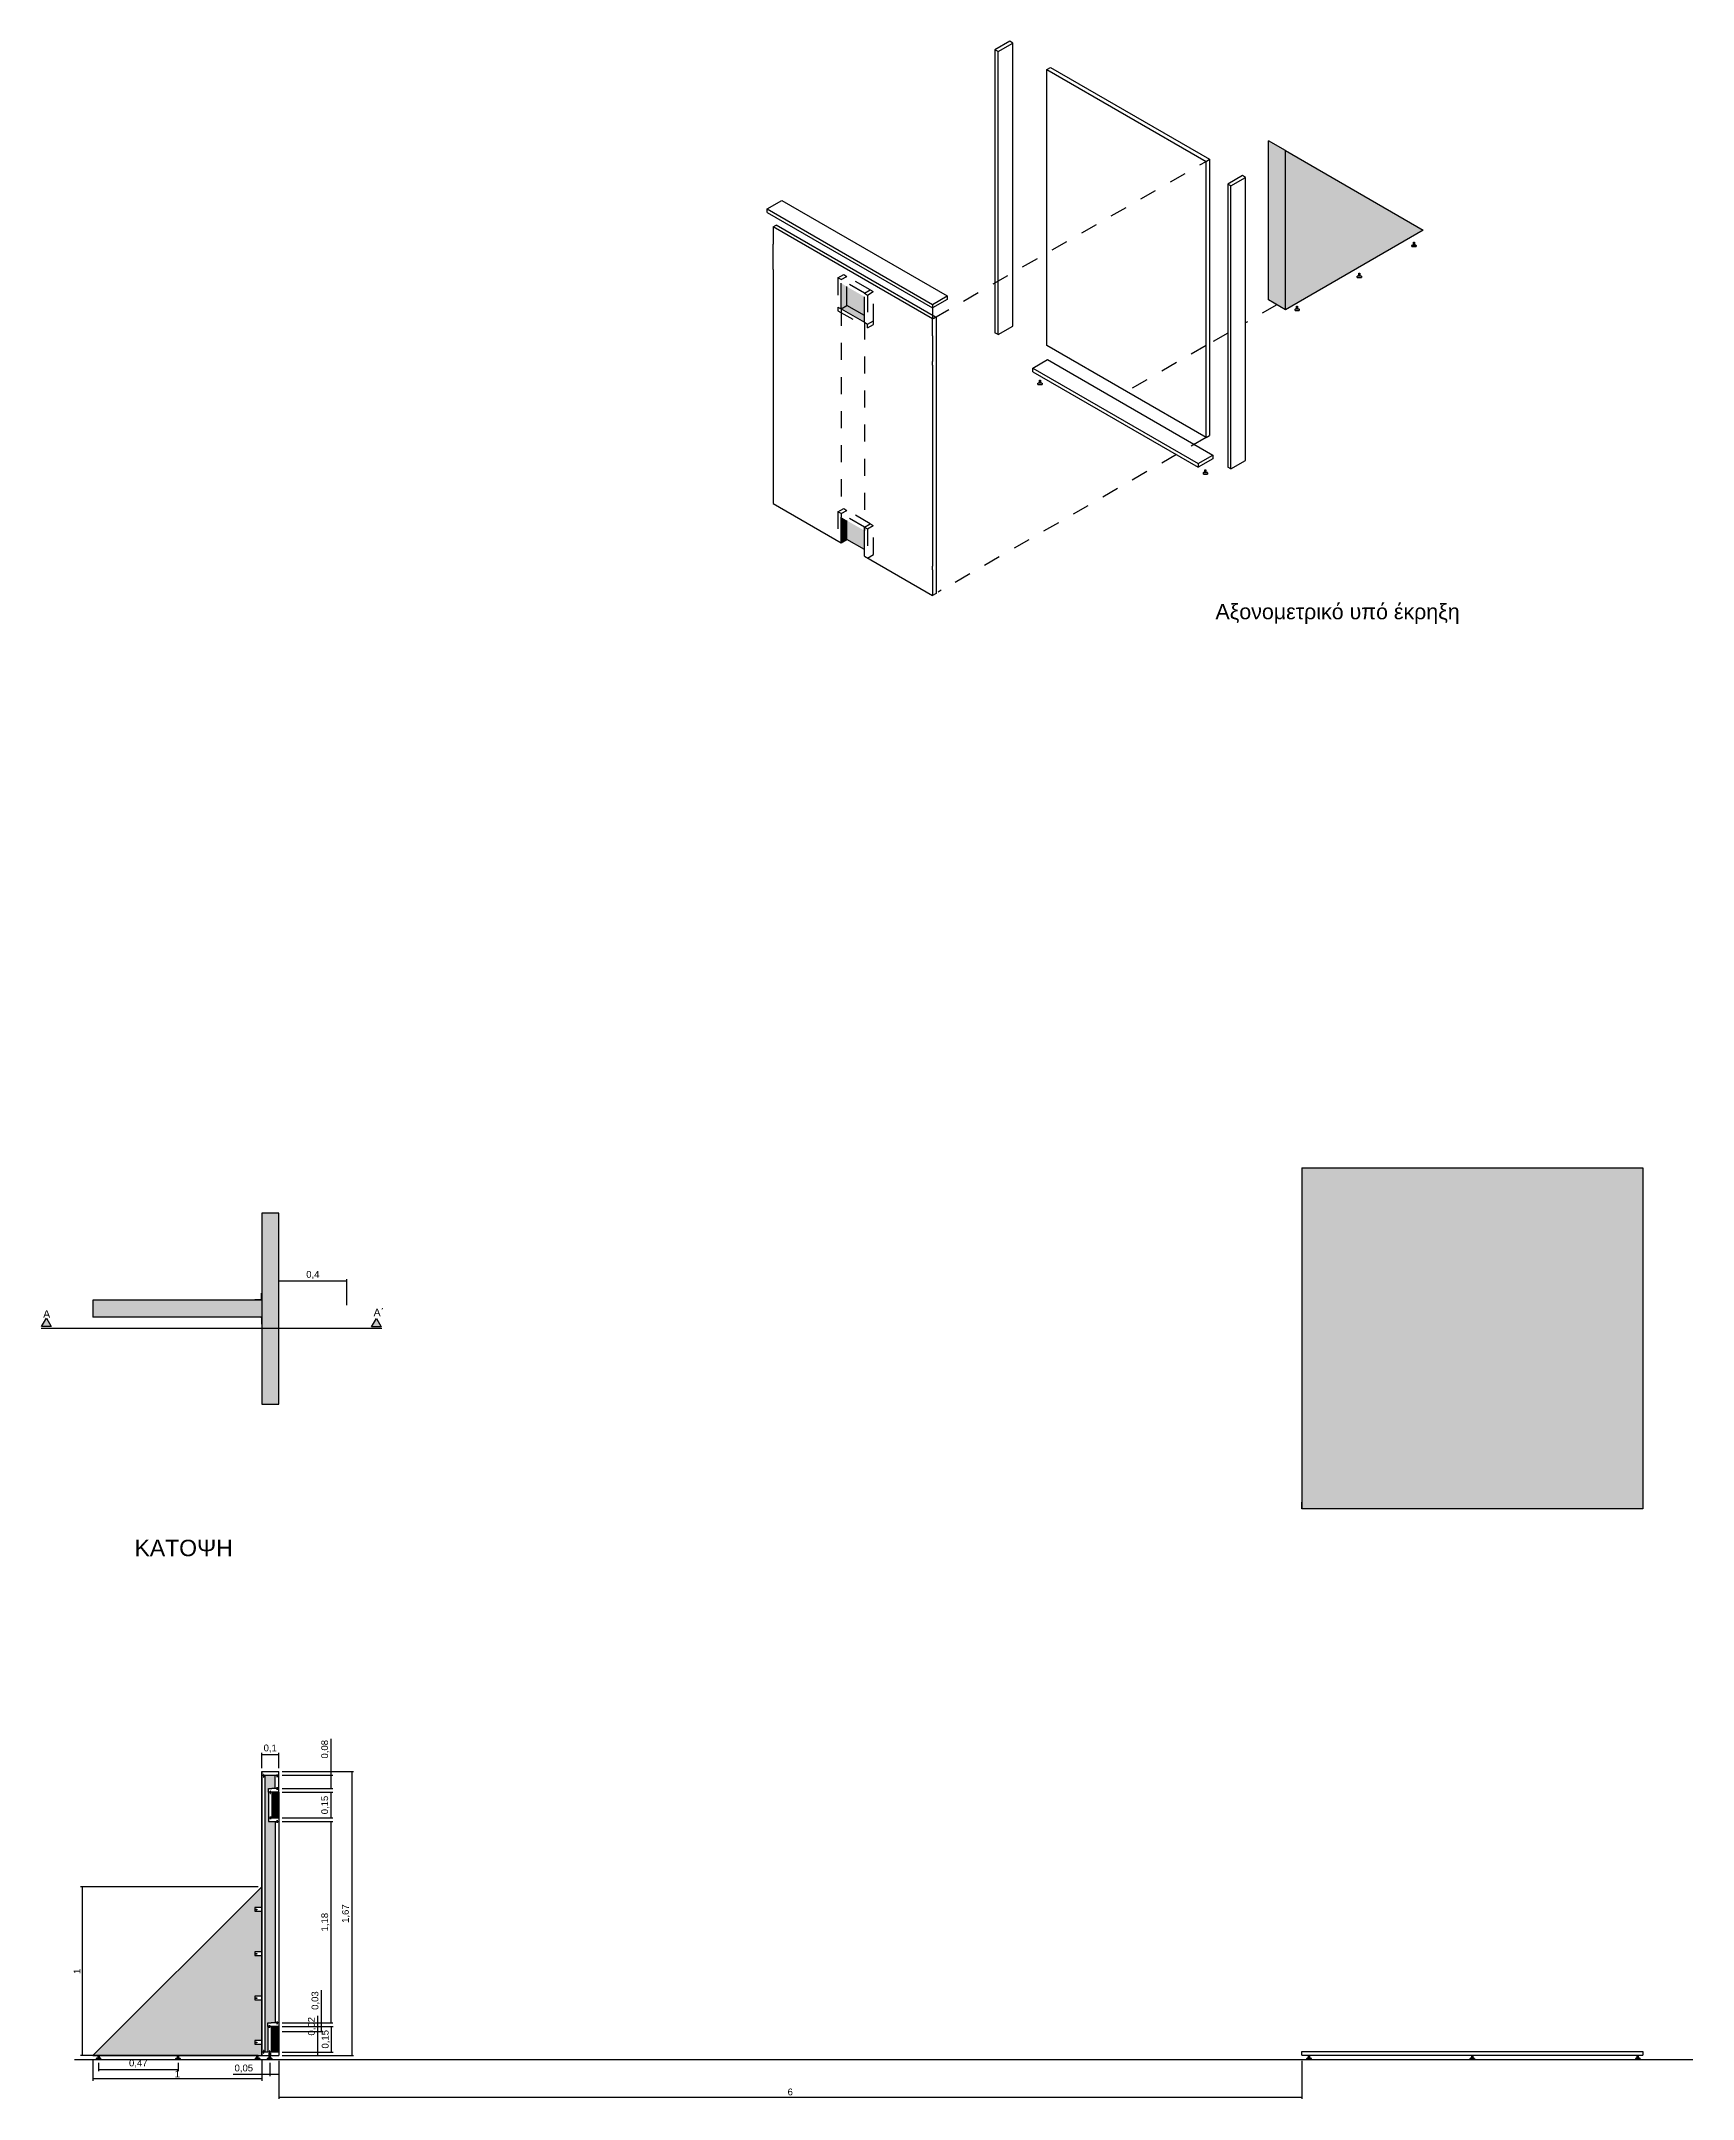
# Model space of a CAD drawing. Header units: millimetres. Extents: x 2883.6 to 2903.4, y 1594.7 to 1614.6.
# Drawn here: x 2883.6 to 2893.29, y 1602.54 to 1614.61 of the extents above; entities that cross this region are included whole.
import ezdxf

# ---------------------------------------------------------------- set-up
doc = ezdxf.new("R2010")
doc.units = ezdxf.units.MM
doc.header["$LTSCALE"] = 0.005
doc.linetypes.add('ACAD_ISO02W100', pattern=[15, 12, -3])
for name, color, linetype in [('hatch', 41, 'Continuous'), ('no cut', 21, 'Continuous'), ('photobooth', 61, 'Continuous'), ('γραμμές τομής', 10, 'Continuous'), ('διαστάσεις', 253, 'Continuous'), ('εδαφος', 254, 'Continuous'), ('ονομασίες', 255, 'Continuous')]:
    doc.layers.add(name, color=color, linetype=linetype)
doc.styles.get("Standard").update_dxf_attribs({"font": 'arial.ttf'})
doc.dimstyles.new('ISO-25', dxfattribs={"dimtxt": 0.04, "dimasz": 0.09, "dimexe": 0.01, "dimexo": 0.02, "dimgap": 0.01, "dimtad": 1, "dimtxsty": 'Standard', "dimblk": 'NONE', "dimcen": 0.01, "dimclrt": 256, "dimadec": 0, "dimazin": 0, "dimtfac": 1, "dimtmove": 0, "dimatfit": 3, "dimldrblk": 'NONE', "dimfxl": 1, "dimarcsym": 0})

# ---------------------------------------------------------------- blocks, each defined once
blk = doc.blocks.new('*D11')
at = {"layer": 'Defpoints', "color": 0, "transparency": 16777216}
for p in [(2884.992, 1602.814), (2884.992, 1602.793), (2885.221, 1602.814)]:
    blk.add_point(p, dxfattribs=at)
at = {"layer": 'διαστάσεις', "color": 0, "lineweight": -2, "transparency": 16777216}
for p, q in [((2885.221, 1602.814), (2885.221, 1603.027)), ((2885.012, 1602.814), (2885.231, 1602.814)), ((2885.012, 1602.793), (2885.231, 1602.793)), ((2885.221, 1602.793), (2885.221, 1602.814))]:
    blk.add_line(p, q, dxfattribs=at)
at = {"layer": 'διαστάσεις', "transparency": 16777216, "insert": (2885.187, 1602.965), "char_height": 0.04, "attachment_point": 5, "rotation": 90}
blk.add_mtext('0,02', dxfattribs=at)
blk = doc.blocks.new('_None')
blk = doc.blocks.new('*D12')
at = {"layer": 'Defpoints', "color": 0, "transparency": 16777216}
for p in [(2884.992, 1602.964), (2885.302, 1602.964), (2884.992, 1602.814)]:
    blk.add_point(p, dxfattribs=at)
at = {"layer": 'διαστάσεις', "color": 0, "lineweight": -2, "transparency": 16777216}
for p, q in [((2885.012, 1602.964), (2885.312, 1602.964)), ((2885.302, 1602.814), (2885.302, 1602.964)), ((2885.012, 1602.814), (2885.312, 1602.814))]:
    blk.add_line(p, q, dxfattribs=at)
at = {"layer": 'διαστάσεις', "transparency": 16777216, "insert": (2885.268, 1602.889), "char_height": 0.04, "attachment_point": 5, "rotation": 90}
blk.add_mtext('0,15', dxfattribs=at)
blk = doc.blocks.new('*D13')
at = {"layer": 'Defpoints', "color": 0, "transparency": 16777216}
for p in [(2884.992, 1602.964), (2885.242, 1602.964), (2884.992, 1602.934)]:
    blk.add_point(p, dxfattribs=at)
at = {"layer": 'διαστάσεις', "color": 0, "lineweight": -2, "transparency": 16777216}
for p, q in [((2885.242, 1602.964), (2885.242, 1603.178)), ((2885.012, 1602.964), (2885.252, 1602.964)), ((2885.242, 1602.934), (2885.242, 1602.964)), ((2885.012, 1602.934), (2885.252, 1602.934))]:
    blk.add_line(p, q, dxfattribs=at)
at = {"layer": 'διαστάσεις', "transparency": 16777216, "insert": (2885.208, 1603.116), "char_height": 0.04, "attachment_point": 5, "rotation": 90}
blk.add_mtext('0,03', dxfattribs=at)
blk = doc.blocks.new('*D14')
at = {"layer": 'Defpoints', "color": 0, "transparency": 16777216}
for p in [(2884.992, 1604.167), (2885.299, 1604.167), (2884.992, 1602.985)]:
    blk.add_point(p, dxfattribs=at)
at = {"layer": 'διαστάσεις', "color": 0, "lineweight": -2, "transparency": 16777216}
for p, q in [((2885.012, 1604.167), (2885.309, 1604.167)), ((2885.299, 1602.985), (2885.299, 1604.167)), ((2885.012, 1602.985), (2885.309, 1602.985))]:
    blk.add_line(p, q, dxfattribs=at)
at = {"layer": 'διαστάσεις', "transparency": 16777216, "insert": (2885.265, 1603.576), "char_height": 0.04, "attachment_point": 5, "rotation": 90}
blk.add_mtext('1,18', dxfattribs=at)
blk = doc.blocks.new('*D15')
at = {"layer": 'Defpoints', "color": 0, "transparency": 16777216}
for p in [(2884.992, 1604.338), (2885.299, 1604.338), (2884.992, 1604.188)]:
    blk.add_point(p, dxfattribs=at)
at = {"layer": 'διαστάσεις', "color": 0, "lineweight": -2, "transparency": 16777216}
for p, q in [((2885.012, 1604.338), (2885.309, 1604.338)), ((2885.299, 1604.188), (2885.299, 1604.338)), ((2885.012, 1604.188), (2885.309, 1604.188))]:
    blk.add_line(p, q, dxfattribs=at)
at = {"layer": 'διαστάσεις', "transparency": 16777216, "insert": (2885.265, 1604.263), "char_height": 0.04, "attachment_point": 5, "rotation": 90}
blk.add_mtext('0,15', dxfattribs=at)
blk = doc.blocks.new('*D16')
at = {"layer": 'Defpoints', "color": 0, "transparency": 16777216}
for p in [(2884.992, 1604.438), (2885.299, 1604.438), (2884.992, 1604.359)]:
    blk.add_point(p, dxfattribs=at)
at = {"layer": 'διαστάσεις', "color": 0, "lineweight": -2, "transparency": 16777216}
for p, q in [((2885.299, 1604.438), (2885.299, 1604.652)), ((2885.012, 1604.438), (2885.309, 1604.438)), ((2885.299, 1604.359), (2885.299, 1604.438)), ((2885.012, 1604.359), (2885.309, 1604.359))]:
    blk.add_line(p, q, dxfattribs=at)
at = {"layer": 'διαστάσεις', "transparency": 16777216, "insert": (2885.265, 1604.59), "char_height": 0.04, "attachment_point": 5, "rotation": 90}
blk.add_mtext('0,08', dxfattribs=at)
blk = doc.blocks.new('*D17')
at = {"layer": 'Defpoints', "color": 0, "transparency": 16777216}
for p in [(2884.992, 1604.459), (2884.992, 1602.793), (2885.421, 1602.793)]:
    blk.add_point(p, dxfattribs=at)
at = {"layer": 'διαστάσεις', "color": 0, "lineweight": -2, "transparency": 16777216}
for p, q in [((2885.012, 1604.459), (2885.431, 1604.459)), ((2885.421, 1604.459), (2885.421, 1602.793)), ((2885.012, 1602.793), (2885.431, 1602.793))]:
    blk.add_line(p, q, dxfattribs=at)
at = {"layer": 'διαστάσεις', "transparency": 16777216, "insert": (2885.387, 1603.626), "char_height": 0.04, "attachment_point": 5, "rotation": 90}
blk.add_mtext('1,67', dxfattribs=at)
blk = doc.blocks.new('*D18')
at = {"layer": 'Defpoints', "color": 0, "transparency": 16777216}
for p in [(2884.892, 1603.784), (2883.839, 1602.793), (2884.892, 1602.793)]:
    blk.add_point(p, dxfattribs=at)
at = {"layer": 'διαστάσεις', "color": 0, "lineweight": -2, "transparency": 16777216}
for p, q in [((2884.872, 1603.784), (2883.829, 1603.784)), ((2883.839, 1603.784), (2883.839, 1602.793)), ((2884.872, 1602.793), (2883.829, 1602.793))]:
    blk.add_line(p, q, dxfattribs=at)
at = {"layer": 'διαστάσεις', "transparency": 16777216, "insert": (2883.809, 1603.288), "char_height": 0.04, "attachment_point": 5, "rotation": 90}
blk.add_mtext('1', dxfattribs=at)
blk = doc.blocks.new('*D19')
at = {"layer": 'Defpoints', "color": 0, "transparency": 16777216}
for p in [(2883.901, 1602.793), (2884.892, 1602.793), (2883.901, 1602.656)]:
    blk.add_point(p, dxfattribs=at)
at = {"layer": 'διαστάσεις', "color": 0, "lineweight": -2, "transparency": 16777216}
for p, q in [((2883.901, 1602.773), (2883.901, 1602.646)), ((2884.892, 1602.773), (2884.892, 1602.646)), ((2884.892, 1602.656), (2883.901, 1602.656))]:
    blk.add_line(p, q, dxfattribs=at)
at = {"layer": 'διαστάσεις', "transparency": 16777216, "insert": (2884.397, 1602.686), "char_height": 0.04, "attachment_point": 5}
blk.add_mtext('1', dxfattribs=at)
blk = doc.blocks.new('*D20')
at = {"layer": 'Defpoints', "color": 0, "transparency": 16777216}
for p in [(2884.992, 1604.56), (2884.892, 1604.459), (2884.992, 1604.459)]:
    blk.add_point(p, dxfattribs=at)
at = {"layer": 'διαστάσεις', "color": 0, "lineweight": -2, "transparency": 16777216}
for p, q in [((2884.892, 1604.479), (2884.892, 1604.57)), ((2884.892, 1604.56), (2884.992, 1604.56)), ((2884.992, 1604.479), (2884.992, 1604.57))]:
    blk.add_line(p, q, dxfattribs=at)
at = {"layer": 'διαστάσεις', "transparency": 16777216, "insert": (2884.942, 1604.594), "char_height": 0.04, "attachment_point": 5}
blk.add_mtext('0,1', dxfattribs=at)
blk = doc.blocks.new('*D21')
at = {"layer": 'Defpoints', "color": 0, "transparency": 16777216}
for p in [(2883.935, 1602.77), (2884.401, 1602.77), (2884.401, 1602.712)]:
    blk.add_point(p, dxfattribs=at)
at = {"layer": 'διαστάσεις', "color": 0, "lineweight": -2, "transparency": 16777216}
for p, q in [((2883.935, 1602.75), (2883.935, 1602.702)), ((2883.935, 1602.712), (2884.401, 1602.712)), ((2884.401, 1602.75), (2884.401, 1602.702))]:
    blk.add_line(p, q, dxfattribs=at)
at = {"layer": 'διαστάσεις', "transparency": 16777216, "insert": (2884.168, 1602.746), "char_height": 0.04, "attachment_point": 5}
blk.add_mtext('0,47', dxfattribs=at)
blk = doc.blocks.new('*D22')
at = {"layer": 'Defpoints', "color": 0, "transparency": 16777216}
for p in [(2884.939, 1602.77), (2884.992, 1602.77), (2884.939, 1602.683)]:
    blk.add_point(p, dxfattribs=at)
at = {"layer": 'διαστάσεις', "color": 0, "lineweight": -2, "transparency": 16777216}
for p, q in [((2884.939, 1602.75), (2884.939, 1602.673)), ((2884.992, 1602.75), (2884.992, 1602.673)), ((2884.939, 1602.683), (2884.725, 1602.683)), ((2884.992, 1602.683), (2884.939, 1602.683))]:
    blk.add_line(p, q, dxfattribs=at)
at = {"layer": 'διαστάσεις', "transparency": 16777216, "insert": (2884.787, 1602.717), "char_height": 0.04, "attachment_point": 5}
blk.add_mtext('0,05', dxfattribs=at)
blk = doc.blocks.new('*D23')
at = {"layer": 'Defpoints', "color": 0, "transparency": 16777216}
for p in [(2884.992, 1602.782), (2890.992, 1602.782), (2890.992, 1602.55)]:
    blk.add_point(p, dxfattribs=at)
at = {"layer": 'διαστάσεις', "color": 0, "lineweight": -2, "transparency": 16777216}
for p, q in [((2884.992, 1602.762), (2884.992, 1602.54)), ((2890.992, 1602.762), (2890.992, 1602.54)), ((2884.992, 1602.55), (2890.992, 1602.55))]:
    blk.add_line(p, q, dxfattribs=at)
at = {"layer": 'διαστάσεις', "transparency": 16777216, "insert": (2887.992, 1602.58), "char_height": 0.04, "attachment_point": 5}
blk.add_mtext('6', dxfattribs=at)
blk = doc.blocks.new('*D25')
at = {"layer": 'Defpoints', "color": 0, "transparency": 16777216}
for p in [(2885.392, 1607.338), (2884.992, 1607.175), (2885.392, 1607.175)]:
    blk.add_point(p, dxfattribs=at)
at = {"layer": 'ονομασίες', "color": 0, "lineweight": -2, "transparency": 16777216}
for p, q in [((2884.992, 1607.195), (2884.992, 1607.348)), ((2884.992, 1607.338), (2885.392, 1607.338)), ((2885.392, 1607.195), (2885.392, 1607.348))]:
    blk.add_line(p, q, dxfattribs=at)
at = {"layer": 'ονομασίες', "transparency": 16777216, "insert": (2885.192, 1607.372), "char_height": 0.04, "attachment_point": 5}
blk.add_mtext('0,4', dxfattribs=at)

msp = doc.modelspace()

# ---------------------------------------------------------------- hatches: boundary and pattern name
at = {"layer": 'hatch', "linetype": 'ACAD_ISO02W100', "transparency": 33554534}
h = msp.add_hatch(color=256, dxfattribs=at)
h.dxf.hatch_style = 1
h.paths.add_polyline_path([(2890.897, 1613.967), (2890.797, 1614.024), (2890.797, 1613.092), (2890.897, 1613.034)])
at = {"layer": 'hatch', "linetype": 'ACAD_ISO02W100', "transparency": 33554585}
h = msp.add_hatch(color=256, dxfattribs=at)
h.dxf.hatch_style = 1
h.paths.add_polyline_path([(2890.897, 1613.967), (2890.897, 1613.034), (2891.704, 1613.501)])
at = {"layer": 'hatch', "linetype": 'ACAD_ISO02W100', "transparency": 33554534}
h = msp.add_hatch(color=256, dxfattribs=at)
h.dxf.hatch_style = 1
h.paths.add_polyline_path([(2888.324, 1613.169), (2888.291, 1613.189), (2888.291, 1613.039), (2888.324, 1613.058)])
h.paths.add_polyline_path([(2888.324, 1613.058), (2888.291, 1613.039), (2888.427, 1612.96), (2888.427, 1612.999)])
at = {"layer": 'hatch', "linetype": 'ACAD_ISO02W100', "transparency": 33554592}
h = msp.add_hatch(color=256, dxfattribs=at)
h.dxf.hatch_style = 1
h.paths.add_polyline_path([(2888.427, 1612.999), (2888.427, 1613.11), (2888.324, 1613.169), (2888.324, 1613.058)])
at = {"layer": 'hatch', "linetype": 'ACAD_ISO02W100', "transparency": 33554534}
h = msp.add_hatch(color=256, dxfattribs=at)
h.dxf.hatch_style = 1
h.paths.add_polyline_path([(2888.324, 1611.797), (2888.291, 1611.817), (2888.291, 1611.667), (2888.324, 1611.686)])
at = {"layer": 'hatch', "linetype": 'ACAD_ISO02W100', "transparency": 33554592}
h = msp.add_hatch(color=256, dxfattribs=at)
h.dxf.hatch_style = 1
h.paths.add_polyline_path([(2888.324, 1611.686), (2888.427, 1611.627), (2888.427, 1611.738), (2888.324, 1611.797)])
at = {"layer": 'hatch', "transparency": 33554559}
h = msp.add_hatch(color=256, dxfattribs=at)
h.dxf.hatch_style = 1
h.paths.add_polyline_path([(2892.992, 1608), (2890.992, 1608), (2890.992, 1606), (2892.992, 1606)])
h = msp.add_hatch(color=256, dxfattribs=at)
h.dxf.hatch_style = 1
h.paths.add_polyline_path([(2884.992, 1607.735), (2884.892, 1607.735), (2884.892, 1606.615), (2884.992, 1606.615)])
h.paths.add_polyline_path([(2884.892, 1607.225), (2883.901, 1607.225), (2883.901, 1607.125), (2884.892, 1607.125)])
h = msp.add_hatch(color=256, dxfattribs=at)
h.dxf.hatch_style = 1
h.paths.add_polyline_path([(2884.892, 1607.266), (2884.891, 1607.266), (2884.891, 1607.226), (2884.852, 1607.226), (2884.852, 1607.225), (2884.892, 1607.225)])
h.paths.add_polyline_path([(2884.892, 1607.125), (2884.852, 1607.125), (2884.852, 1607.124), (2884.891, 1607.124), (2884.891, 1607.084), (2884.892, 1607.084)])
at = {"layer": 'hatch', "linetype": 'ACAD_ISO02W100', "transparency": 33554483}
h = msp.add_hatch(color=256, dxfattribs=at)
h.dxf.hatch_style = 1
h.paths.add_polyline_path([(2884.971, 1604.167), (2884.952, 1604.167), (2884.931, 1604.167), (2884.931, 1604.188), (2884.931, 1604.338), (2884.931, 1604.359), (2884.952, 1604.359), (2884.971, 1604.359), (2884.971, 1604.438), (2884.913, 1604.438), (2884.913, 1602.814), (2884.927, 1602.814), (2884.927, 1602.964), (2884.927, 1602.985), (2884.948, 1602.985), (2884.971, 1602.985)])
at = {"layer": 'hatch', "linetype": 'ACAD_ISO02W100', "transparency": 33554457}
h = msp.add_hatch(color=256, dxfattribs=at)
h.dxf.hatch_style = 1
h.paths.add_polyline_path([(2884.992, 1604.338), (2884.952, 1604.338), (2884.952, 1604.188), (2884.992, 1604.188)])
at = {"layer": 'hatch', "linetype": 'ACAD_ISO02W100', "transparency": 33554559}
h = msp.add_hatch(color=256, dxfattribs=at)
h.dxf.hatch_style = 1
h.paths.add_polyline_path([(2884.851, 1603.141), (2884.892, 1603.141), (2884.892, 1603.381), (2884.851, 1603.381), (2884.851, 1603.401), (2884.892, 1603.401), (2884.892, 1603.641), (2884.851, 1603.641), (2884.851, 1603.661), (2884.892, 1603.661), (2884.892, 1603.784), (2883.901, 1602.793), (2884.892, 1602.793), (2884.892, 1602.861), (2884.851, 1602.861), (2884.851, 1602.881), (2884.892, 1602.881), (2884.892, 1603.121), (2884.851, 1603.121)])
at = {"layer": 'hatch', "linetype": 'ACAD_ISO02W100', "transparency": 33554457}
h = msp.add_hatch(color=256, dxfattribs=at)
h.dxf.hatch_style = 1
h.paths.add_polyline_path([(2884.992, 1602.934), (2884.988, 1602.934), (2884.988, 1602.964), (2884.948, 1602.964), (2884.948, 1602.817), (2884.955, 1602.817), (2884.955, 1602.814), (2884.992, 1602.814)])
at = {"layer": 'no cut', "transparency": 33554579}
h = msp.add_hatch(dxfattribs=at)
h.set_pattern_fill('ANGLE', color=256)
h.set_pattern_definition([(0, (0, 0), (0, 6.985), [5.08, -1.905]), (90, (0, 0), (-6.985, 4e-16), [5.08, -1.905])])
h.paths.add_polyline_path([(2885.368, 1607.175, 1), (2885.417, 1607.175, 1)])
at = {"layer": 'γραμμές τομής', "transparency": 33554559}
h = msp.add_hatch(color=256, dxfattribs=at)
h.dxf.hatch_style = 1
h.paths.add_polyline_path([(2883.6, 1607.069), (2883.657, 1607.069), (2883.629, 1607.118)])
h.paths.add_polyline_path([(2885.536, 1607.067), (2885.593, 1607.067), (2885.565, 1607.117)])

# ---------------------------------------------------------------- linework, layer by layer
at = {"layer": 'hatch'}
msp.add_line((2884.992, 1604.338), (2884.992, 1604.188), dxfattribs=at)
at = {"layer": 'no cut', "linetype": 'ACAD_ISO02W100'}
for p, q in [((2888.835, 1612.985), (2890.431, 1613.904)), ((2888.291, 1613.039), (2888.291, 1611.817)), ((2888.427, 1612.96), (2888.427, 1611.738)), ((2888.826, 1613.044), (2888.826, 1612.98)), ((2890.847, 1613.063), (2890.663, 1612.957)), ((2890.558, 1612.897), (2890.452, 1612.835)), ((2890.431, 1612.823), (2889.964, 1612.554)), ((2890.431, 1612.284), (2888.878, 1611.388))]:
    msp.add_line(p, q, dxfattribs=at)
at = {"layer": 'no cut'}
msp.add_line((2884.992, 1602.934), (2884.992, 1602.814), dxfattribs=at)
at = {"layer": 'photobooth'}
for p, q in [((2889.28, 1614.609), (2889.193, 1614.559)), ((2889.211, 1614.548), (2889.193, 1614.559)), ((2889.193, 1614.559), (2889.193, 1612.899)), ((2889.211, 1614.548), (2889.298, 1614.598)), ((2889.211, 1612.888), (2889.211, 1614.548)), ((2889.211, 1612.888), (2889.211, 1614.548)), ((2889.298, 1614.598), (2889.28, 1614.609)), ((2889.298, 1612.938), (2889.298, 1614.598)), ((2889.497, 1614.443), (2889.518, 1614.455)), ((2889.497, 1612.823), (2889.497, 1614.443)), ((2889.497, 1614.443), (2890.431, 1613.904)), ((2889.518, 1614.455), (2890.452, 1613.916)), ((2890.797, 1613.092), (2890.797, 1614.024)), ((2890.897, 1613.967), (2890.797, 1614.024)), ((2890.897, 1613.967), (2891.704, 1613.501)), ((2890.897, 1613.034), (2890.897, 1613.967)), ((2890.431, 1613.904), (2890.452, 1613.916)), ((2890.431, 1612.284), (2890.431, 1613.904)), ((2890.452, 1613.916), (2890.452, 1612.296)), ((2890.645, 1613.821), (2890.558, 1613.771)), ((2890.576, 1613.76), (2890.663, 1613.81)), ((2890.663, 1613.81), (2890.645, 1613.821)), ((2890.663, 1612.15), (2890.663, 1613.81)), ((2890.576, 1613.76), (2890.558, 1613.771)), ((2890.558, 1613.771), (2890.558, 1612.111)), ((2890.576, 1612.1), (2890.576, 1613.76)), ((2890.576, 1612.1), (2890.576, 1613.76)), ((2887.856, 1613.625), (2887.942, 1613.675)), ((2887.856, 1613.604), (2887.856, 1613.625)), ((2887.856, 1613.625), (2888.826, 1613.065)), ((2887.856, 1613.604), (2888.826, 1613.044)), ((2887.942, 1613.675), (2888.912, 1613.115)), ((2887.892, 1613.519), (2887.91, 1613.529)), ((2888.826, 1612.98), (2887.892, 1613.519)), ((2887.892, 1613.519), (2887.892, 1613.44)), ((2888.844, 1612.99), (2887.91, 1613.529)), ((2891.704, 1613.501), (2890.897, 1613.034)), ((2887.892, 1613.44), (2887.892, 1613.419)), ((2887.892, 1613.269), (2887.892, 1613.419)), ((2891.638, 1613.404), (2891.638, 1613.411)), ((2891.638, 1613.404), (2891.663, 1613.404)), ((2891.64, 1613.413), (2891.66, 1613.413)), ((2891.663, 1613.411), (2891.663, 1613.404)), ((2887.892, 1613.269), (2887.892, 1613.248)), ((2887.892, 1613.248), (2887.892, 1612.068)), ((2888.306, 1613.24), (2888.324, 1613.229)), ((2891.317, 1613.223), (2891.317, 1613.23)), ((2891.317, 1613.223), (2891.342, 1613.223)), ((2891.32, 1613.232), (2891.34, 1613.232)), ((2891.342, 1613.23), (2891.342, 1613.223)), ((2888.291, 1613.039), (2888.291, 1613.189)), ((2888.324, 1613.058), (2888.324, 1613.169)), ((2888.427, 1613.131), (2888.446, 1613.12)), ((2888.427, 1612.96), (2888.427, 1613.11)), ((2888.826, 1613.065), (2888.912, 1613.115)), ((2888.912, 1613.094), (2888.826, 1613.044)), ((2888.912, 1613.115), (2888.912, 1613.094)), ((2890.897, 1613.034), (2890.797, 1613.092)), ((2888.272, 1613.049), (2888.291, 1613.039)), ((2888.291, 1613.039), (2888.324, 1613.058)), ((2888.291, 1613.039), (2888.427, 1612.96)), ((2888.427, 1612.999), (2888.324, 1613.058)), ((2888.427, 1612.96), (2888.446, 1612.949)), ((2888.446, 1612.949), (2888.48, 1612.969)), ((2888.826, 1613.065), (2888.826, 1613.044)), ((2888.826, 1612.98), (2888.844, 1612.99)), ((2888.826, 1612.901), (2888.826, 1612.98)), ((2888.847, 1612.992), (2888.847, 1611.37)), ((2890.953, 1613.029), (2890.953, 1613.036)), ((2890.953, 1613.029), (2890.978, 1613.029)), ((2890.955, 1613.038), (2890.976, 1613.038)), ((2890.978, 1613.036), (2890.978, 1613.029)), ((2888.826, 1612.88), (2888.826, 1612.901)), ((2888.826, 1612.88), (2888.826, 1612.73)), ((2889.211, 1612.888), (2889.193, 1612.899)), ((2889.211, 1612.888), (2889.298, 1612.938)), ((2888.826, 1612.709), (2888.826, 1612.73)), ((2889.414, 1612.691), (2889.5, 1612.741)), ((2890.431, 1612.284), (2889.497, 1612.823)), ((2889.5, 1612.741), (2890.47, 1612.181)), ((2888.826, 1612.709), (2888.826, 1611.529)), ((2889.414, 1612.67), (2889.414, 1612.691)), ((2889.414, 1612.691), (2890.384, 1612.131)), ((2889.414, 1612.67), (2890.384, 1612.11)), ((2889.445, 1612.595), (2889.445, 1612.602)), ((2889.447, 1612.604), (2889.467, 1612.604)), ((2889.47, 1612.602), (2889.47, 1612.595)), ((2889.445, 1612.595), (2889.47, 1612.595)), ((2890.431, 1612.284), (2890.452, 1612.296)), ((2890.384, 1612.131), (2890.47, 1612.181)), ((2890.47, 1612.16), (2890.384, 1612.11)), ((2890.384, 1612.131), (2890.384, 1612.11)), ((2890.47, 1612.181), (2890.47, 1612.16)), ((2890.576, 1612.1), (2890.663, 1612.15)), ((2887.892, 1612.068), (2887.892, 1612.047)), ((2887.892, 1612.047), (2887.892, 1611.897)), ((2890.415, 1612.069), (2890.415, 1612.077)), ((2890.415, 1612.069), (2890.44, 1612.069)), ((2890.417, 1612.078), (2890.437, 1612.078)), ((2890.44, 1612.077), (2890.44, 1612.069)), ((2890.576, 1612.1), (2890.558, 1612.111)), ((2887.892, 1611.897), (2888.291, 1611.667)), ((2888.291, 1611.838), (2888.291, 1611.817)), ((2888.291, 1611.667), (2888.291, 1611.817)), ((2888.306, 1611.868), (2888.324, 1611.857)), ((2888.324, 1611.686), (2888.324, 1611.797)), ((2888.427, 1611.738), (2888.427, 1611.759)), ((2888.427, 1611.759), (2888.446, 1611.748)), ((2888.291, 1611.667), (2888.324, 1611.686)), ((2888.427, 1611.627), (2888.324, 1611.686)), ((2888.427, 1611.588), (2888.427, 1611.738)), ((2888.427, 1611.588), (2888.826, 1611.358)), ((2888.446, 1611.577), (2888.48, 1611.597)), ((2888.826, 1611.508), (2888.826, 1611.529)), ((2888.826, 1611.508), (2888.826, 1611.358)), ((2888.847, 1611.37), (2888.826, 1611.358)), ((2888.878, 1611.388), (2888.86, 1611.377)), ((2890.992, 1608), (2890.992, 1606)), ((2890.992, 1608), (2892.992, 1608)), ((2892.992, 1608), (2892.992, 1606)), ((2884.992, 1607.735), (2884.892, 1607.735)), ((2884.892, 1607.735), (2884.892, 1606.615)), ((2884.992, 1606.615), (2884.992, 1607.735)), ((2884.892, 1607.225), (2883.901, 1607.225)), ((2883.901, 1607.225), (2883.901, 1607.125)), ((2884.891, 1607.226), (2884.852, 1607.226)), ((2884.852, 1607.225), (2884.852, 1607.226)), ((2884.891, 1607.226), (2884.887, 1607.226)), ((2884.891, 1607.226), (2884.887, 1607.226)), ((2884.891, 1607.226), (2884.891, 1607.266)), ((2884.892, 1607.266), (2884.891, 1607.266)), ((2884.891, 1607.23), (2884.891, 1607.226)), ((2884.892, 1607.225), (2884.892, 1607.266)), ((2884.892, 1607.125), (2883.901, 1607.125)), ((2884.852, 1607.125), (2884.852, 1607.124)), ((2884.891, 1607.124), (2884.852, 1607.124)), ((2884.891, 1607.12), (2884.891, 1607.124)), ((2884.891, 1607.124), (2884.891, 1607.084)), ((2884.892, 1607.084), (2884.891, 1607.084)), ((2884.892, 1606.615), (2884.992, 1606.615)), ((2890.992, 1606), (2890.992, 1606.039)), ((2892.992, 1606), (2890.992, 1606)), ((2884.892, 1602.814), (2884.892, 1604.459)), ((2884.892, 1604.459), (2884.992, 1604.459)), ((2884.892, 1604.459), (2884.892, 1602.934)), ((2884.892, 1604.438), (2884.992, 1604.438)), ((2884.913, 1602.814), (2884.913, 1604.438)), ((2884.971, 1604.359), (2884.971, 1604.438)), ((2884.992, 1604.338), (2884.992, 1604.459)), ((2884.931, 1604.338), (2884.931, 1604.359)), ((2884.931, 1604.359), (2884.952, 1604.359)), ((2884.992, 1604.338), (2884.931, 1604.338)), ((2884.931, 1604.338), (2884.931, 1604.188)), ((2884.992, 1604.359), (2884.952, 1604.359)), ((2884.952, 1604.338), (2884.952, 1604.188)), ((2884.931, 1604.188), (2884.992, 1604.188)), ((2884.931, 1604.188), (2884.931, 1604.167)), ((2884.931, 1604.167), (2884.952, 1604.167)), ((2884.952, 1604.167), (2884.992, 1604.167)), ((2884.971, 1604.167), (2884.971, 1602.985)), ((2884.992, 1604.188), (2884.992, 1602.964)), ((2884.892, 1603.784), (2883.901, 1602.793)), ((2884.892, 1603.661), (2884.851, 1603.661)), ((2884.851, 1603.661), (2884.851, 1603.641)), ((2884.851, 1603.641), (2884.892, 1603.641)), ((2884.891, 1603.661), (2884.891, 1603.641)), ((2884.892, 1603.651), (2884.892, 1602.793)), ((2884.892, 1603.651), (2884.892, 1602.852)), ((2884.892, 1603.651), (2884.892, 1602.852)), ((2884.891, 1603.401), (2884.851, 1603.401)), ((2884.851, 1603.401), (2884.851, 1603.381)), ((2884.851, 1603.381), (2884.892, 1603.381)), ((2884.892, 1603.401), (2884.891, 1603.401)), ((2884.891, 1603.401), (2884.891, 1603.381)), ((2884.892, 1603.401), (2884.892, 1603.381)), ((2884.892, 1603.141), (2884.851, 1603.141)), ((2884.851, 1603.141), (2884.851, 1603.121)), ((2884.851, 1603.121), (2884.892, 1603.121)), ((2884.891, 1603.141), (2884.891, 1603.121)), ((2884.927, 1602.964), (2884.927, 1602.985)), ((2884.927, 1602.985), (2884.948, 1602.985)), ((2884.988, 1602.964), (2884.927, 1602.964)), ((2884.927, 1602.964), (2884.927, 1602.814)), ((2884.992, 1602.985), (2884.948, 1602.985)), ((2884.948, 1602.964), (2884.948, 1602.814)), ((2884.892, 1602.881), (2884.851, 1602.881)), ((2884.851, 1602.881), (2884.851, 1602.861)), ((2884.851, 1602.861), (2884.892, 1602.861)), ((2884.891, 1602.881), (2884.891, 1602.861)), ((2883.901, 1602.793), (2884.892, 1602.793)), ((2883.922, 1602.77), (2883.922, 1602.777)), ((2883.922, 1602.77), (2883.947, 1602.77)), ((2883.925, 1602.779), (2883.945, 1602.779)), ((2883.947, 1602.777), (2883.947, 1602.77)), ((2884.388, 1602.77), (2884.388, 1602.777)), ((2884.388, 1602.77), (2884.413, 1602.77)), ((2884.391, 1602.779), (2884.411, 1602.779)), ((2884.413, 1602.777), (2884.413, 1602.77)), ((2884.855, 1602.77), (2884.855, 1602.777)), ((2884.855, 1602.77), (2884.88, 1602.77)), ((2884.857, 1602.779), (2884.877, 1602.779)), ((2884.88, 1602.777), (2884.88, 1602.77)), ((2884.992, 1602.814), (2884.892, 1602.814)), ((2884.892, 1602.793), (2884.892, 1602.814)), ((2884.892, 1602.793), (2884.909, 1602.793)), ((2884.909, 1602.793), (2884.936, 1602.793)), ((2884.926, 1602.77), (2884.926, 1602.777)), ((2884.926, 1602.77), (2884.951, 1602.77)), ((2884.929, 1602.779), (2884.949, 1602.779)), ((2884.935, 1602.793), (2884.935, 1602.808)), ((2884.935, 1602.808), (2884.943, 1602.808)), ((2884.936, 1602.793), (2884.936, 1602.807)), ((2884.936, 1602.807), (2884.942, 1602.807)), ((2884.942, 1602.796), (2884.942, 1602.807)), ((2884.942, 1602.807), (2884.942, 1602.807)), ((2884.942, 1602.793), (2884.992, 1602.793)), ((2884.943, 1602.808), (2884.943, 1602.793)), ((2884.955, 1602.817), (2884.948, 1602.817)), ((2884.951, 1602.777), (2884.951, 1602.77)), ((2884.955, 1602.814), (2884.955, 1602.817)), ((2884.992, 1602.814), (2884.992, 1602.793)), ((2890.992, 1602.796), (2890.992, 1602.817)), ((2890.992, 1602.817), (2892.992, 1602.817)), ((2890.992, 1602.796), (2891.992, 1602.796)), ((2891.022, 1602.77), (2891.022, 1602.777)), ((2891.022, 1602.77), (2891.047, 1602.77)), ((2891.025, 1602.779), (2891.045, 1602.779)), ((2891.047, 1602.777), (2891.047, 1602.77)), ((2891.98, 1602.77), (2891.98, 1602.777)), ((2891.98, 1602.77), (2892.005, 1602.77)), ((2891.982, 1602.779), (2892.002, 1602.779)), ((2891.992, 1602.796), (2892.992, 1602.796)), ((2892.005, 1602.777), (2892.005, 1602.77)), ((2892.951, 1602.77), (2892.951, 1602.777)), ((2892.951, 1602.77), (2892.976, 1602.77)), ((2892.954, 1602.779), (2892.974, 1602.779)), ((2892.976, 1602.777), (2892.976, 1602.77)), ((2892.992, 1602.817), (2892.992, 1602.796))]:
    msp.add_line(p, q, dxfattribs=at)
at = {"layer": 'photobooth', "linetype": 'ACAD_ISO02W100'}
for p, q in [((2888.272, 1613.22), (2888.306, 1613.24)), ((2888.291, 1613.21), (2888.272, 1613.22)), ((2888.272, 1613.22), (2888.272, 1613.049)), ((2888.291, 1613.21), (2888.324, 1613.229)), ((2888.427, 1613.131), (2888.291, 1613.21)), ((2888.461, 1613.15), (2888.324, 1613.229)), ((2888.427, 1613.131), (2888.461, 1613.15)), ((2888.446, 1613.12), (2888.479, 1613.14)), ((2888.446, 1613.12), (2888.446, 1612.949)), ((2888.461, 1613.15), (2888.479, 1613.14)), ((2888.48, 1612.969), (2888.479, 1613.14)), ((2888.272, 1613.049), (2888.272, 1613.028)), ((2888.272, 1613.028), (2888.446, 1612.928)), ((2888.48, 1612.948), (2888.48, 1612.969)), ((2888.446, 1612.928), (2888.446, 1612.949)), ((2888.446, 1612.928), (2888.48, 1612.948)), ((2888.272, 1611.848), (2888.306, 1611.868)), ((2888.291, 1611.838), (2888.272, 1611.848)), ((2888.272, 1611.848), (2888.272, 1611.677)), ((2888.291, 1611.838), (2888.324, 1611.857)), ((2888.427, 1611.759), (2888.291, 1611.838)), ((2888.461, 1611.778), (2888.324, 1611.857)), ((2888.427, 1611.759), (2888.461, 1611.778)), ((2888.446, 1611.748), (2888.479, 1611.768)), ((2888.461, 1611.778), (2888.479, 1611.768)), ((2888.48, 1611.597), (2888.479, 1611.768)), ((2888.446, 1611.748), (2888.446, 1611.577))]:
    msp.add_line(p, q, dxfattribs=at)
at = {"layer": 'photobooth'}
for points in [[(2891.654, 1613.413), (2891.654, 1613.414), (2891.646, 1613.414), (2891.646, 1613.413)], [(2891.647, 1613.414), (2891.647, 1613.43), (2891.653, 1613.43), (2891.653, 1613.414)], [(2891.334, 1613.232), (2891.334, 1613.233), (2891.325, 1613.233), (2891.325, 1613.232)], [(2891.327, 1613.233), (2891.327, 1613.249), (2891.333, 1613.249), (2891.333, 1613.233)], [(2890.97, 1613.038), (2890.97, 1613.039), (2890.961, 1613.039), (2890.961, 1613.038)], [(2890.962, 1613.039), (2890.962, 1613.055), (2890.968, 1613.055), (2890.968, 1613.039)], [(2889.461, 1612.604), (2889.461, 1612.605), (2889.453, 1612.605), (2889.453, 1612.604)], [(2889.454, 1612.605), (2889.454, 1612.621), (2889.46, 1612.621), (2889.46, 1612.605)], [(2890.431, 1612.078), (2890.431, 1612.079), (2890.422, 1612.079), (2890.422, 1612.078)], [(2890.424, 1612.079), (2890.424, 1612.095), (2890.43, 1612.095), (2890.43, 1612.079)], [(2884.988, 1602.964), (2884.992, 1602.964), (2884.992, 1602.934), (2884.988, 1602.934), (2884.988, 1602.964)], [(2883.939, 1602.779), (2883.939, 1602.78), (2883.93, 1602.78), (2883.93, 1602.779)], [(2883.932, 1602.78), (2883.932, 1602.793)], [(2883.938, 1602.793), (2883.938, 1602.78)], [(2884.405, 1602.779), (2884.405, 1602.78), (2884.396, 1602.78), (2884.396, 1602.779)], [(2884.398, 1602.78), (2884.398, 1602.793)], [(2884.404, 1602.793), (2884.404, 1602.78)], [(2884.872, 1602.779), (2884.872, 1602.78), (2884.863, 1602.78), (2884.863, 1602.779)], [(2884.864, 1602.78), (2884.864, 1602.793)], [(2884.87, 1602.793), (2884.87, 1602.78)], [(2884.943, 1602.779), (2884.943, 1602.78), (2884.934, 1602.78), (2884.934, 1602.779)], [(2884.936, 1602.78), (2884.936, 1602.796), (2884.942, 1602.796), (2884.942, 1602.78)], [(2891.039, 1602.779), (2891.039, 1602.78), (2891.03, 1602.78), (2891.03, 1602.779)], [(2891.032, 1602.78), (2891.032, 1602.796), (2891.038, 1602.796), (2891.038, 1602.78)], [(2891.997, 1602.779), (2891.997, 1602.78), (2891.988, 1602.78), (2891.988, 1602.779)], [(2891.989, 1602.78), (2891.989, 1602.796), (2891.995, 1602.796), (2891.995, 1602.78)], [(2892.968, 1602.779), (2892.968, 1602.78), (2892.959, 1602.78), (2892.959, 1602.779)], [(2892.96, 1602.78), (2892.96, 1602.796), (2892.966, 1602.796), (2892.966, 1602.78)]]:
    msp.add_lwpolyline(points, dxfattribs=at)
for points in [[(2884.903, 1604.427), (2884.904, 1604.427), (2884.904, 1604.442), (2884.903, 1604.442)], [(2884.982, 1604.427), (2884.983, 1604.427), (2884.983, 1604.442), (2884.982, 1604.442)], [(2884.942, 1604.33), (2884.943, 1604.33), (2884.943, 1604.345), (2884.942, 1604.345)], [(2884.982, 1604.352), (2884.983, 1604.352), (2884.983, 1604.367), (2884.982, 1604.367)], [(2884.943, 1604.18), (2884.944, 1604.18), (2884.944, 1604.195), (2884.943, 1604.195)], [(2884.982, 1604.159), (2884.983, 1604.159), (2884.983, 1604.174), (2884.982, 1604.174)], [(2884.937, 1602.956), (2884.938, 1602.956), (2884.938, 1602.971), (2884.937, 1602.971)], [(2884.982, 1602.978), (2884.983, 1602.978), (2884.983, 1602.993), (2884.982, 1602.993)], [(2884.903, 1602.808), (2884.904, 1602.808), (2884.904, 1602.823), (2884.903, 1602.823)], [(2884.938, 1602.81), (2884.939, 1602.81), (2884.939, 1602.821), (2884.938, 1602.821)]]:
    msp.add_lwpolyline(points, close=True, dxfattribs=at)
for centre in [(2884.861, 1603.65), (2884.861, 1603.39), (2884.861, 1603.13), (2884.861, 1602.87)]:
    msp.add_circle(centre, 0.00275, dxfattribs=at)
for centre, start, end in [((2891.64, 1613.41), 89.1612, 161.1716), ((2891.66, 1613.41), 18.8284, 90.8388), ((2891.32, 1613.229), 89.1612, 161.1716), ((2891.34, 1613.229), 18.8284, 90.8388), ((2890.955, 1613.035), 89.1612, 161.1716), ((2890.976, 1613.035), 18.8284, 90.8388), ((2889.447, 1612.601), 89.1612, 161.1716), ((2889.467, 1612.601), 18.8284, 90.8388), ((2890.417, 1612.076), 89.1612, 161.1716), ((2890.437, 1612.076), 18.8284, 90.8388), ((2883.925, 1602.776), 89.1612, 161.1716), ((2883.945, 1602.776), 18.8284, 90.8388), ((2884.391, 1602.776), 89.1612, 161.1716), ((2884.411, 1602.776), 18.8284, 90.8388), ((2884.857, 1602.776), 89.1612, 161.1716), ((2884.877, 1602.776), 18.8284, 90.8388), ((2884.929, 1602.776), 89.1612, 161.1716), ((2884.949, 1602.776), 18.8284, 90.8388), ((2891.025, 1602.776), 89.1612, 161.1716), ((2891.045, 1602.776), 18.8284, 90.8388), ((2891.982, 1602.776), 89.1612, 161.1716), ((2892.002, 1602.776), 18.8284, 90.8388), ((2892.954, 1602.776), 89.1612, 161.1716), ((2892.974, 1602.776), 18.8284, 90.8388)]:
    msp.add_arc(centre, 0.00259, start, end, dxfattribs=at)
at = {"layer": 'γραμμές τομής'}
msp.add_line((2885.596, 1607.059), (2883.598, 1607.059), dxfattribs=at)
for points in [[(2883.629, 1607.118), (2883.657, 1607.069), (2883.6, 1607.069)], [(2885.565, 1607.117), (2885.593, 1607.067), (2885.536, 1607.067)]]:
    msp.add_lwpolyline(points, close=True, dxfattribs=at)
at = {"layer": 'εδαφος'}
msp.add_line((2883.793, 1602.77), (2893.286, 1602.77), dxfattribs=at)

# ---------------------------------------------------------------- texts
at = {"layer": 'γραμμές τομής', "char_height": 0.04439, "attachment_point": 7}
for s, insert in [('{\\fArial|b0|i0|c161|p34;Α}', (2883.61, 1607.121)), ('{\\fArial|b0|i0|c161|p34;Α΄}', (2885.548, 1607.13))]:
    msp.add_mtext_dynamic_manual_height_columns(s, width=0.00224, gutter_width=0.222, heights=[0], dxfattribs=dict(at, insert=insert))
at = {"layer": 'ονομασίες', "attachment_point": 1}
for s, width, gutter_width, heights, insert, char_height in [('{\\fArial|b0|i0|c161|p34;Αξονομετρικό υπό έκρηξη}', 2.31614, 0.449, [0.516], (2890.486, 1611.308), 0.08985), ('ΚΑTOΨH', 0.03016, 0.482, [0], (2884.146, 1605.819), 0.0964)]:
    msp.add_mtext_dynamic_manual_height_columns(s, width=width, gutter_width=gutter_width, heights=heights, dxfattribs=dict(at, insert=insert, char_height=char_height))

# ---------------------------------------------------------------- dimensions: what is measured, and where the dimension line sits
at = {"layer": 'διαστάσεις'}
for base, p1, p2, picture, middle in [((2885.299, 1604.438), (2884.992, 1604.359), (2884.992, 1604.438), '*D16', (2885.265, 1604.59)), ((2885.421, 1602.793), (2884.992, 1604.459), (2884.992, 1602.793), '*D17', (2885.387, 1603.626)), ((2885.299, 1604.338), (2884.992, 1604.188), (2884.992, 1604.338), '*D15', (2885.265, 1604.263)), ((2885.299, 1604.167), (2884.992, 1602.985), (2884.992, 1604.167), '*D14', (2885.265, 1603.576)), ((2885.242, 1602.964), (2884.992, 1602.934), (2884.992, 1602.964), '*D13', (2885.208, 1603.116)), ((2885.221, 1602.814), (2884.992, 1602.793), (2884.992, 1602.814), '*D11', (2885.187, 1602.965)), ((2885.302, 1602.964), (2884.992, 1602.814), (2884.992, 1602.964), '*D12', (2885.268, 1602.889))]:
    dim = msp.add_linear_dim(base=base, p1=p1, p2=p2, angle=90, dimstyle='ISO-25', dxfattribs=at)
    dim.commit()
    dim.dimension.update_dxf_attribs({"geometry": picture, "text_midpoint": middle})
for base, p1, p2, picture, middle in [((2884.992, 1604.56), (2884.892, 1604.459), (2884.992, 1604.459), '*D20', (2884.942, 1604.594)), ((2884.401, 1602.712), (2883.935, 1602.77), (2884.401, 1602.77), '*D21', (2884.168, 1602.746)), ((2884.939, 1602.683), (2884.992, 1602.77), (2884.939, 1602.77), '*D22', (2884.787, 1602.717)), ((2890.992, 1602.55), (2884.992, 1602.782), (2890.992, 1602.782), '*D23', (2887.992, 1602.58))]:
    dim = msp.add_linear_dim(base=base, p1=p1, p2=p2, dimstyle='ISO-25', dxfattribs=at)
    dim.commit()
    dim.dimension.update_dxf_attribs({"geometry": picture, "text_midpoint": middle})
dim = msp.add_linear_dim(base=(2883.839, 1602.793), p1=(2884.892, 1603.784), p2=(2884.892, 1602.793), angle=90, text='1', dimstyle='ISO-25', dxfattribs=at)
dim.commit()
dim.dimension.update_dxf_attribs({"geometry": '*D18', "text_midpoint": (2883.809, 1603.288)})
dim = msp.add_linear_dim(base=(2883.901, 1602.656), p1=(2884.892, 1602.793), p2=(2883.901, 1602.793), text='1', dimstyle='ISO-25', dxfattribs=at)
dim.commit()
dim.dimension.update_dxf_attribs({"geometry": '*D19', "text_midpoint": (2884.397, 1602.686)})
at = {"layer": 'ονομασίες'}
dim = msp.add_linear_dim(base=(2885.392, 1607.338), p1=(2884.992, 1607.175), p2=(2885.392, 1607.175), dimstyle='ISO-25', dxfattribs=at)
dim.commit()
dim.dimension.update_dxf_attribs({"geometry": '*D25', "text_midpoint": (2885.192, 1607.372)})

doc.saveas('drawing.dxf')
